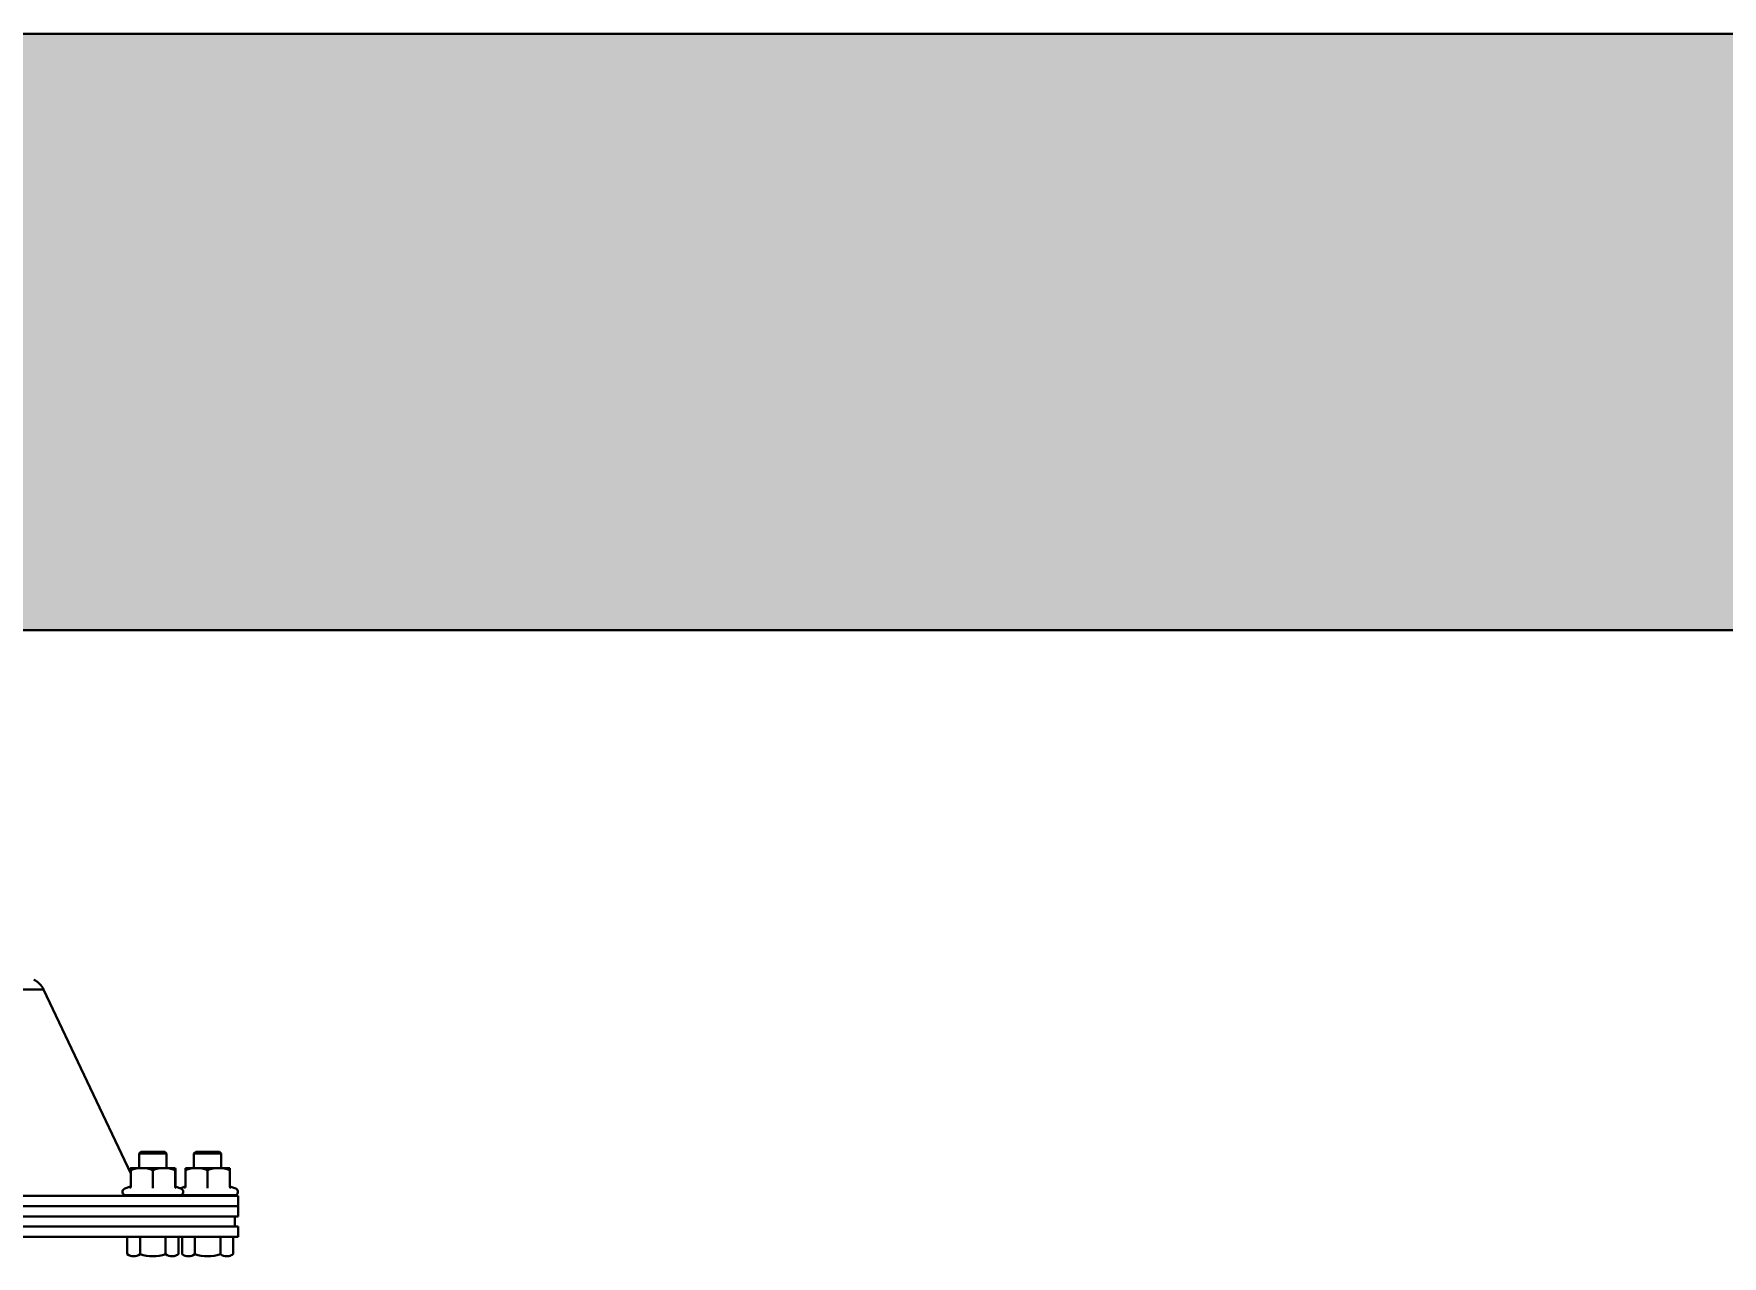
# Model space of a CAD drawing. Header units: millimetres. Extents: x 13935 to 21534, y -198 to 9202.
# Drawn here: x 14745.7 to 15240.9, y 5693.1 to 6051.8 of the extents above; entities that cross this region are included whole.
import ezdxf

# ---------------------------------------------------------------- set-up
doc = ezdxf.new("R2010")
doc.units = ezdxf.units.MM
doc.header["$LTSCALE"] = 326.7
doc.header["$PDMODE"] = 3
doc.header["$PDSIZE"] = 8
doc.layers.get('0').update_dxf_attribs({"linetype": 'CONTINUOUS'})
doc.layers.get('Defpoints').update_dxf_attribs({"linetype": 'CONTINUOUS'})
doc.styles.get("Standard").update_dxf_attribs({"font": 'calibri.ttf'})
doc.dimstyles.get("Standard").update_dxf_attribs({"dimtxt": 35, "dimasz": 35, "dimexe": 0.08, "dimexo": 1, "dimtad": 1, "dimdsep": 46, "dimtxsty": 'Standard', "dimblk": '_FILLED', "dimblk1": '_FILLED', "dimblk2": '_FILLED', "dimcen": 0.09, "dimazin": 2, "dimtol": 1, "dimtp": 0.01, "dimtm": 0.01, "dimtfac": 1, "dimtofl": 0, "dimtmove": 0, "dimatfit": 3, "dimldrblk": '_FILLED', "dimfxl": 1, "dimtolj": 1, "dimarcsym": 0})

# ---------------------------------------------------------------- blocks, each defined once
blk = doc.blocks.new('_FILLED')
at = {"color": 0, "linetype": 'ByBlock'}
blk.add_solid([(0, 0), (-1, 0.2143), (-1, -0.2143)], dxfattribs=at)
blk = doc.blocks.new('*D2243')
at = {"color": 0, "linetype": 'ByBlock', "lineweight": -2}
for p, q in [((14867.4, 5876.76), (14267.67, 5876.76)), ((14267.75, 5826.76), (14267.75, 5621.29)), ((14267.75, 5378.71), (14267.75, 5584.18)), ((14650.38, 5328.71), (14267.67, 5328.71))]:
    blk.add_line(p, q, dxfattribs=at)
at = {"layer": 'Defpoints', "color": 0}
for p in [(14868.4, 5876.76), (14267.75, 5328.71), (14651.38, 5328.71)]:
    blk.add_point(p, dxfattribs=at)
at = {"color": 0, "linetype": 'ByBlock', "lineweight": -2, "xscale": 50, "yscale": 50, "zscale": 50}
for p, rotation in [((14267.75, 5876.76), 90), ((14267.75, 5328.71), 270)]:
    blk.add_blockref('_FILLED', p, dxfattribs=dict(at, rotation=rotation))
at = {"color": 0, "lineweight": 30, "insert": (14267.75, 5602.73), "char_height": 35, "attachment_point": 5}
blk.add_mtext('\\A1;\\A1;BVNO-548', dxfattribs=at)

msp = doc.modelspace()

# ---------------------------------------------------------------- hatches: boundary and pattern name
at = {"linetype": 'ByBlock', "lineweight": 30}
h = msp.add_hatch(dxfattribs=at)
h.set_pattern_fill('AR-SAND', color=256)
h.set_pattern_definition([(37.5, (7975.873, 5304.493), (-1.60003, 48.94132), [0, -38.608, 0, -43.18, 0, -41.275]), (7.5, (7975.87, 5304.49), (44.95233, 71.6825), [0, -20.828, 0, -34.798, 0, -13.335]), (327.5, (7944.63, 5304.493), (79.09924, 0.14372), [0, -12.7, 0, -45.72, 0, -59.69]), (317.5, (7944.63, 5304.49), (76.35565, 22.29293), [0, -6.35, 0, -29.972, 0, -34.29])])
h.paths.add_polyline_path([(17131.09539, 5876.7575), (15459.19737, 5876.46395), (14695.21672, 5876.7575), (14695.21672, 6051.7575), (17131.09539, 6051.7575)])

# ---------------------------------------------------------------- linework, layer by layer
msp.add_line((14075.71672, 6051.7575), (17131.09539, 6051.7575), dxfattribs=at)
at = {"linetype": 'Continuous', "lineweight": 30}
for p, q in [((17131.09539, 5876.7575), (14075.71672, 5876.7575)), ((14748.62173, 5771.32491), (14422.81162, 5771.32491)), ((14774.15543, 5717.392), (14748.62182, 5771.32491)), ((14776.6553, 5723.2575), (14777.1553, 5723.7575)), ((14776.6553, 5718.9575), (14776.6553, 5723.2575)), ((14784.6553, 5723.2575), (14776.6553, 5723.2575)), ((14784.1553, 5723.7575), (14777.1553, 5723.7575)), ((14784.1553, 5723.7575), (14784.6553, 5723.2575)), ((14784.6553, 5723.2575), (14784.6553, 5718.9575)), ((14792.71672, 5723.2575), (14793.21672, 5723.7575)), ((14792.71672, 5718.9575), (14792.71672, 5723.2575)), ((14800.71672, 5723.2575), (14792.71672, 5723.2575)), ((14800.21672, 5723.7575), (14793.21672, 5723.7575)), ((14800.21672, 5723.7575), (14800.71672, 5723.2575)), ((14800.71672, 5723.2575), (14800.71672, 5718.9575)), ((14773.98735, 5718.37695), (14773.98735, 5717.74703)), ((14774.15543, 5713.56456), (14774.1553, 5718.9575)), ((14787.1553, 5718.9575), (14774.1553, 5718.9575)), ((14780.65557, 5718.37695), (14780.65557, 5713.56456)), ((14787.1553, 5718.9575), (14787.15543, 5713.56456)), ((14787.32325, 5713.56456), (14787.32325, 5718.37695)), ((14790.21672, 5718.9575), (14790.21549, 5718.37695)), ((14790.21549, 5713.56456), (14790.21549, 5718.37695)), ((14803.21672, 5718.9575), (14790.21672, 5718.9575)), ((14796.71426, 5718.37695), (14796.71412, 5713.04362)), ((14803.21549, 5718.37695), (14803.21672, 5718.9575)), ((14803.21549, 5718.37695), (14803.21549, 5713.56456)), ((14365.71672, 5710.7575), (14805.71672, 5710.7575)), ((14773.82627, 5713.43774), (14772.40893, 5712.92187)), ((14772.77197, 5710.9575), (14772.75686, 5710.83849)), ((14772.76276, 5710.9575), (14788.5553, 5710.9575)), ((14772.90304, 5710.7575), (14772.90304, 5710.9575)), ((14773.75237, 5710.7575), (14773.75237, 5710.9575)), ((14773.82633, 5713.43776), (14774.05414, 5713.60605)), ((14775.27742, 5710.7575), (14775.27742, 5710.9575)), ((14777.32888, 5710.7575), (14777.32888, 5710.9575)), ((14779.70596, 5710.7575), (14779.70596, 5710.9575)), ((14780.65555, 5713.56479), (14780.65558, 5713.04362)), ((14782.07824, 5710.9575), (14782.07824, 5710.7575)), ((14782.17597, 5710.7575), (14782.17597, 5710.9575)), ((14784.49712, 5710.7575), (14784.49712, 5710.9575)), ((14786.44221, 5710.7575), (14786.44221, 5710.9575)), ((14787.25646, 5713.60605), (14787.48427, 5713.43776)), ((14787.29744, 5713.56934), (14787.288, 5713.59199)), ((14787.288, 5713.59199), (14787.31907, 5713.55003)), ((14787.31907, 5713.55003), (14787.49205, 5713.43465)), ((14787.48433, 5713.43774), (14788.90167, 5712.92187)), ((14787.82084, 5710.7575), (14787.82084, 5710.9575)), ((14788.49805, 5710.7575), (14788.49805, 5710.9575)), ((14788.5553, 5710.78587), (14788.5553, 5710.9575)), ((14789.88769, 5713.43774), (14788.68601, 5713.00037)), ((14788.8332, 5710.9575), (14788.81818, 5710.83849)), ((14788.8243, 5710.9575), (14804.61672, 5710.9575)), ((14788.96391, 5710.7575), (14788.96391, 5710.9575)), ((14789.8124, 5710.7575), (14789.8124, 5710.9575)), ((14789.88775, 5713.43776), (14790.12652, 5713.62112)), ((14791.33673, 5710.7575), (14791.33673, 5710.9575)), ((14793.3877, 5710.7575), (14793.3877, 5710.9575)), ((14795.76453, 5710.7575), (14795.76453, 5710.9575)), ((14798.13832, 5710.9575), (14798.13832, 5710.7575)), ((14798.23457, 5710.7575), (14798.23457, 5710.9575)), ((14800.55603, 5710.7575), (14800.55603, 5710.9575)), ((14802.50168, 5710.7575), (14802.50168, 5710.9575)), ((14803.30692, 5713.62113), (14803.54569, 5713.43776)), ((14803.54575, 5713.43774), (14804.96309, 5712.92187)), ((14803.88105, 5710.7575), (14803.88105, 5710.9575)), ((14804.55913, 5710.7575), (14804.55913, 5710.9575)), ((14804.61672, 5710.78636), (14804.61672, 5710.9575)), ((14805.71672, 5710.7575), (14805.71672, 5707.7575)), ((14805.7123, 5707.7575), (14365.71672, 5707.7575)), ((14805.7123, 5707.7575), (14805.7166, 5707.7575)), ((14805.71672, 5704.7575), (14805.71672, 5707.7575)), ((14365.71212, 5701.7575), (14805.72132, 5701.7575)), ((14805.71672, 5704.7575), (14365.71672, 5704.7575)), ((14804.71672, 5704.7575), (14804.71672, 5701.7575)), ((14805.72132, 5701.7575), (14805.72132, 5698.7575)), ((14365.71212, 5698.7575), (14805.72132, 5698.7575)), ((14773.14975, 5698.7575), (14773.14975, 5693.65806)), ((14776.90244, 5698.7575), (14776.90244, 5693.65806)), ((14784.40799, 5698.7575), (14784.40799, 5693.65806)), ((14788.16085, 5693.65806), (14788.16085, 5698.7575)), ((14789.21117, 5698.7575), (14789.21117, 5693.65806)), ((14792.96386, 5698.7575), (14792.96386, 5693.65806)), ((14800.46941, 5698.7575), (14800.46941, 5693.65806)), ((14804.22227, 5693.65806), (14804.22227, 5698.7575))]:
    msp.add_line(p, q, dxfattribs=at)
for centre, radius, start, end in [((14743.19887, 5768.7575), 6, 25.3344115, 64.9301396), ((14778.56384, 5705.03412), 14.10586, 108.2747863, 108.9315963), ((14782.64177, 5716.97899), 8.7666, 170.5938888, 170.8242476), ((14778.65148, 5716.97619), 8.78418, 9.1757594, 9.4052347), ((14772.7553, 5711.97023), 1.01272, 110, 270), ((14781.54794, 5711.7575), 1, 297.2162645, 306.8698976), ((14783.28988, 5711.7575), 1, 288.4146016, 306.8698976), ((14788.5553, 5711.97023), 1.01272, 270, 70), ((14788.81672, 5711.97023), 1.01272, 262.2060813, 270), ((14797.60746, 5711.7575), 1, 288.4146016, 306.8698976), ((14799.3492, 5711.7575), 1, 288.4146016, 306.8698976), ((14804.61672, 5711.97023), 1.01272, 270, 70)]:
    msp.add_arc(centre, radius, start, end, dxfattribs=at)
for points, knots in [([(14774.1553, 5718.95645), (14774.13546, 5718.95059), (14774.03199, 5718.76204), (14774.02097, 5718.58034), (14773.99304, 5718.41173)], [0, 0, 0, 0, 0.108007217, 1, 1, 1, 1]), ([(14787.15531, 5718.95645), (14787.17515, 5718.95059), (14787.27869, 5718.76208), (14787.28964, 5718.5803), (14787.31757, 5718.41167)], [0, 0, 0, 0, 0.107958137, 1, 1, 1, 1]), ([(14773.31632, 5710.9575), (14773.30144, 5710.93588), (14773.27203, 5710.89492), (14773.23983, 5710.856), (14773.22318, 5710.83849)], [0, 0, 0, 0, 0.520743163, 1, 1, 1, 1]), ([(14774.57907, 5710.9575), (14774.52603, 5710.91286), (14774.42673, 5710.83451), (14774.30289, 5710.7805), (14774.24449, 5710.7805)], [0, 0, 0, 0, 0.542771683, 1, 1, 1, 1]), ([(14780.90994, 5710.84795), (14780.94476, 5710.86672), (14781.01303, 5710.91363), (14781.0683, 5710.97544), (14781.09306, 5711.00999)], [0, 0, 0, 0, 0.481978948, 1, 1, 1, 1]), ([(14783.33745, 5710.84795), (14783.36992, 5710.86675), (14783.43332, 5710.914), (14783.48289, 5710.97566), (14783.50475, 5711.00999)], [0, 0, 0, 0, 0.479698338, 1, 1, 1, 1]), ([(14785.5024, 5710.84795), (14785.52971, 5710.86705), (14785.58261, 5710.91564), (14785.62086, 5710.97631), (14785.63751, 5711.00999)], [0, 0, 0, 0, 0.470049831, 1, 1, 1, 1]), ([(14787.19289, 5710.84795), (14787.21264, 5710.86785), (14787.24964, 5710.91896), (14787.27266, 5710.97731), (14787.28259, 5711.00999)], [0, 0, 0, 0, 0.450803999, 1, 1, 1, 1]), ([(14788.24343, 5710.84795), (14788.25003, 5710.86234), (14788.26165, 5710.89594), (14788.26874, 5710.93068), (14788.27182, 5710.94999)], [0, 0, 0, 0, 0.447345232, 1, 1, 1, 1]), ([(14788.27182, 5710.94999), (14788.27334, 5710.95951), (14788.27607, 5710.97947), (14788.27806, 5710.99952), (14788.27893, 5711.00999)], [0, 0, 0, 0, 0.47856605, 1, 1, 1, 1]), ([(14789.37668, 5710.9575), (14789.36181, 5710.93588), (14789.33243, 5710.89493), (14789.30026, 5710.856), (14789.28363, 5710.83849)], [0, 0, 0, 0, 0.520762906, 1, 1, 1, 1]), ([(14790.63865, 5710.9575), (14790.58563, 5710.91286), (14790.4864, 5710.83452), (14790.36261, 5710.7805), (14790.30423, 5710.7805)], [0, 0, 0, 0, 0.542811163, 1, 1, 1, 1]), ([(14796.96849, 5710.84795), (14797.0033, 5710.86672), (14797.07158, 5710.91363), (14797.12686, 5710.97544), (14797.15161, 5711.00999)], [0, 0, 0, 0, 0.481978076, 1, 1, 1, 1]), ([(14799.39616, 5710.84795), (14799.42864, 5710.86675), (14799.49205, 5710.914), (14799.54163, 5710.97566), (14799.56349, 5711.00999)], [0, 0, 0, 0, 0.479704786, 1, 1, 1, 1]), ([(14801.56155, 5710.84795), (14801.58887, 5710.86705), (14801.64178, 5710.91564), (14801.68005, 5710.97631), (14801.69671, 5711.00999)], [0, 0, 0, 0, 0.470066236, 1, 1, 1, 1]), ([(14803.2527, 5710.84795), (14803.27246, 5710.86785), (14803.30948, 5710.91895), (14803.33251, 5710.97731), (14803.34245, 5711.00999)], [0, 0, 0, 0, 0.450831747, 1, 1, 1, 1]), ([(14804.30405, 5710.84795), (14804.3107, 5710.86242), (14804.32239, 5710.89624), (14804.32951, 5710.93122), (14804.33259, 5710.95066)], [0, 0, 0, 0, 0.447096871, 1, 1, 1, 1]), ([(14804.33259, 5710.95066), (14804.33409, 5710.96008), (14804.33678, 5710.97982), (14804.33875, 5710.99965), (14804.33962, 5711.00999)], [0, 0, 0, 0, 0.478839691, 1, 1, 1, 1])]:
    msp.add_open_spline(points, degree=3, knots=knots, dxfattribs=at)
for points in [[(14774.15543, 5718.37695), (14775.19947, 5718.72495), (14776.305, 5718.9575), (14777.4055, 5718.9575)], [(14777.4055, 5718.9575), (14778.506, 5718.9575), (14779.61153, 5718.72495), (14780.65557, 5718.37695)], [(14780.65557, 5718.37695), (14781.69955, 5718.72495), (14782.80504, 5718.9575), (14783.9055, 5718.9575)], [(14783.9055, 5718.9575), (14785.00596, 5718.9575), (14786.11145, 5718.72495), (14787.15543, 5718.37695)], [(14790.21549, 5718.37695), (14791.25929, 5718.72494), (14792.36459, 5718.9575), (14793.46487, 5718.9575)], [(14793.46487, 5718.9575), (14794.56515, 5718.9575), (14795.67046, 5718.72494), (14796.71426, 5718.37695)], [(14796.71426, 5718.37695), (14797.75848, 5718.72495), (14798.86419, 5718.9575), (14799.96487, 5718.9575)], [(14799.96487, 5718.9575), (14801.06556, 5718.9575), (14802.17127, 5718.72495), (14803.21549, 5718.37695)], [(14773.80355, 5713.04362), (14773.99679, 5713.12483), (14774.1555, 5713.35517), (14774.15545, 5713.56479)], [(14776.43659, 5710.9575), (14776.25123, 5710.83957), (14775.96711, 5710.71566), (14775.78763, 5710.84237)], [(14778.18322, 5710.76728), (14778.35411, 5710.78661), (14778.53745, 5710.87083), (14778.63852, 5711.00999)], [(14787.15542, 5713.56479), (14787.15539, 5713.35517), (14787.31409, 5713.12483), (14787.50734, 5713.04362)], [(14789.86353, 5713.04362), (14790.05679, 5713.12482), (14790.21555, 5713.35516), (14790.2155, 5713.56479)], [(14792.49558, 5710.9575), (14792.31028, 5710.83958), (14792.02621, 5710.71566), (14791.8468, 5710.84237)], [(14794.24191, 5710.76728), (14794.41279, 5710.78661), (14794.59611, 5710.87084), (14794.69716, 5711.00999)], [(14803.21547, 5713.56479), (14803.21544, 5713.35518), (14803.37409, 5713.12484), (14803.56732, 5713.04362)], [(14775.02609, 5693.0775), (14774.37141, 5693.0775), (14773.71677, 5693.33069), (14773.1498, 5693.65803)], [(14776.90244, 5693.65806), (14776.33545, 5693.3307), (14775.6808, 5693.0775), (14775.02609, 5693.0775)], [(14780.65522, 5693.0775), (14779.38941, 5693.0775), (14778.11859, 5693.30699), (14776.90244, 5693.65806)], [(14784.40799, 5693.65806), (14783.19185, 5693.30699), (14781.92102, 5693.0775), (14780.65522, 5693.0775)], [(14786.28442, 5693.0775), (14785.62969, 5693.0775), (14784.97501, 5693.3307), (14784.40799, 5693.65806)], [(14786.88809, 5693.14205), (14786.69009, 5693.10024), (14786.48679, 5693.0775), (14786.28442, 5693.0775)], [(14788.16085, 5693.65806), (14787.76439, 5693.42917), (14787.33601, 5693.23664), (14786.88809, 5693.14205)], [(14791.08751, 5693.0775), (14790.43283, 5693.0775), (14789.77819, 5693.33069), (14789.21122, 5693.65803)], [(14792.96386, 5693.65806), (14792.39687, 5693.3307), (14791.74221, 5693.0775), (14791.08751, 5693.0775)], [(14796.71663, 5693.0775), (14795.45083, 5693.0775), (14794.18, 5693.30699), (14792.96386, 5693.65806)], [(14800.46941, 5693.65806), (14799.25326, 5693.30699), (14797.98244, 5693.0775), (14796.71663, 5693.0775)], [(14802.34584, 5693.0775), (14801.69111, 5693.0775), (14801.03643, 5693.3307), (14800.46941, 5693.65806)], [(14802.94951, 5693.14205), (14802.75151, 5693.10024), (14802.54821, 5693.0775), (14802.34584, 5693.0775)], [(14804.22227, 5693.65806), (14803.82581, 5693.42917), (14803.39743, 5693.23664), (14802.94951, 5693.14205)]]:
    msp.add_open_spline(points, degree=3, dxfattribs=at)

# ---------------------------------------------------------------- dimensions: what is measured, and where the dimension line sits
at = {"linetype": 'ByBlock', "lineweight": 30}
dim = msp.add_linear_dim(base=(14267.74802, 5328.7071), p1=(14868.3972, 5876.7575), p2=(14651.37961, 5328.7071), angle=90, text='\\A1;BVNO-548', dimstyle='Standard', override={"dimasz": 50, "dimtad": 0, "dimtih": 1, "dimtoh": 1, "dimdec": 4, "dimzin": 0, "dimtxsty": 'Standard', "dimcen": 53.46, "dimadec": 0, "dimazin": 0, "dimtdec": 4, "dimtzin": 0}, dxfattribs=at)
dim.commit()
dim.dimension.update_dxf_attribs({"geometry": '*D2243', "text_midpoint": (14267.74802, 5602.7323), "dimtype": 160})

doc.saveas('drawing.dxf')
